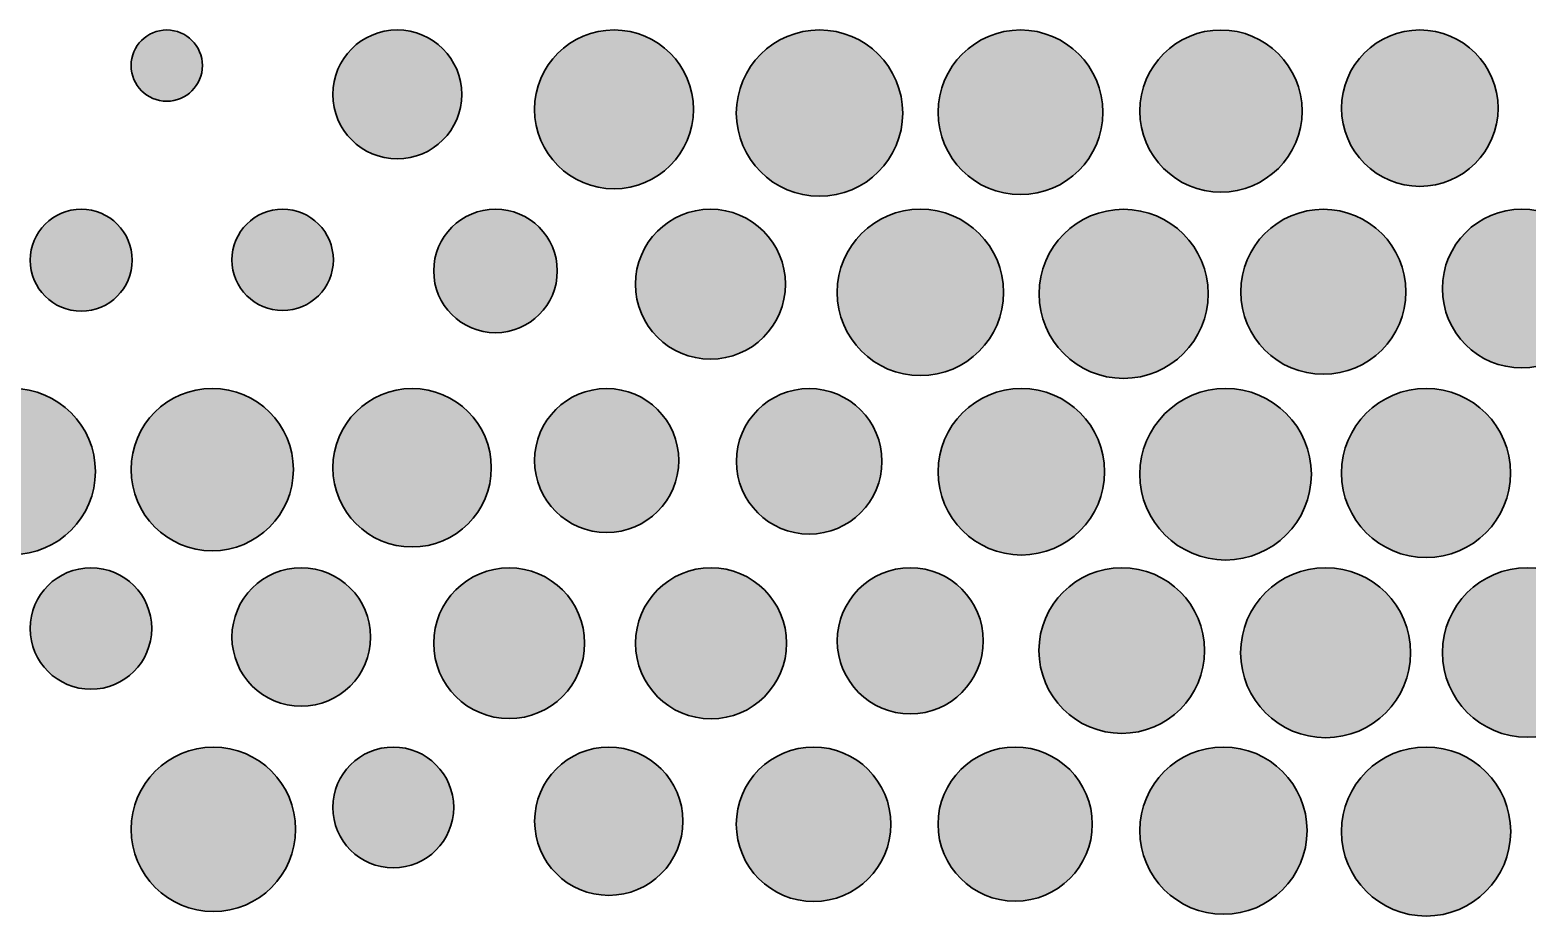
# Model space of a CAD drawing. Header units: inches. Extents: x 4.8 to 30.4, y 5.4 to 29.6.
# Drawn here: x 20.955 to 25.667, y 20.608 to 23.398 of the extents above; entities that cross this region are included whole.
import ezdxf

# ---------------------------------------------------------------- set-up
doc = ezdxf.new("R2010")
doc.units = ezdxf.units.IN
doc.header["$MEASUREMENT"] = 0
doc.layers.add('Layer 1', color=7, linetype='Continuous')

msp = doc.modelspace()

# ---------------------------------------------------------------- hatches: boundary and pattern name
at = {"layer": 'Layer 1'}
h = msp.add_hatch(color=7, dxfattribs=at)
h.dxf.hatch_style = 2
edge = h.paths.add_edge_path()
edge.add_spline(control_points=[(21.3858, 23.3979), (21.4479, 23.3979), (21.4982, 23.3477), (21.4982, 23.2857), (21.4982, 23.2236), (21.4479, 23.1734), (21.3858, 23.1734), (21.3238, 23.1734), (21.2736, 23.2236), (21.2736, 23.2857), (21.2736, 23.3477), (21.3238, 23.3979), (21.3858, 23.3979)], knot_values=[0, 0, 0, 0, 1, 1, 1, 2, 2, 2, 3, 3, 3, 4, 4, 4, 4], degree=3, periodic=1)
h = msp.add_hatch(color=7, dxfattribs=at)
h.dxf.hatch_style = 2
edge = h.paths.add_edge_path()
edge.add_spline(control_points=[(22.1115, 23.3979), (22.2236, 23.3979), (22.3144, 23.307), (22.3144, 23.195), (22.3144, 23.0829), (22.2236, 22.9921), (22.1115, 22.9921), (21.9995, 22.9921), (21.9087, 23.0829), (21.9087, 23.195), (21.9087, 23.307), (21.9995, 23.3979), (22.1115, 23.3979)], knot_values=[0, 0, 0, 0, 1, 1, 1, 2, 2, 2, 3, 3, 3, 4, 4, 4, 4], degree=3, periodic=1)
h = msp.add_hatch(color=7, dxfattribs=at)
h.dxf.hatch_style = 2
edge = h.paths.add_edge_path()
edge.add_spline(control_points=[(22.7938, 23.3979), (22.932, 23.3979), (23.044, 23.2859), (23.044, 23.1477), (23.044, 23.0095), (22.932, 22.8975), (22.7938, 22.8975), (22.6556, 22.8975), (22.5436, 23.0095), (22.5436, 23.1477), (22.5436, 23.2859), (22.6556, 23.3979), (22.7938, 23.3979)], knot_values=[0, 0, 0, 0, 1, 1, 1, 2, 2, 2, 3, 3, 3, 4, 4, 4, 4], degree=3, periodic=1)
h = msp.add_hatch(color=7, dxfattribs=at)
h.dxf.hatch_style = 2
edge = h.paths.add_edge_path()
edge.add_spline(control_points=[(23.4404, 23.3979), (23.5851, 23.3979), (23.7023, 23.2807), (23.7023, 23.1361), (23.7023, 22.9915), (23.5851, 22.8743), (23.4404, 22.8743), (23.2959, 22.8743), (23.1786, 22.9915), (23.1786, 23.1361), (23.1786, 23.2807), (23.2959, 23.3979), (23.4404, 23.3979)], knot_values=[0, 0, 0, 0, 1, 1, 1, 2, 2, 2, 3, 3, 3, 4, 4, 4, 4], degree=3, periodic=1)
h = msp.add_hatch(color=7, dxfattribs=at)
h.dxf.hatch_style = 2
edge = h.paths.add_edge_path()
edge.add_spline(control_points=[(24.0729, 23.3978), (24.2161, 23.3978), (24.3322, 23.2817), (24.3322, 23.1386), (24.3322, 22.9954), (24.2161, 22.8793), (24.0729, 22.8793), (23.9298, 22.8793), (23.8137, 22.9954), (23.8137, 23.1386), (23.8137, 23.2817), (23.9298, 23.3978), (24.0729, 23.3978)], knot_values=[0, 0, 0, 0, 1, 1, 1, 2, 2, 2, 3, 3, 3, 4, 4, 4, 4], degree=3, periodic=1)
h = msp.add_hatch(color=7, dxfattribs=at)
h.dxf.hatch_style = 2
edge = h.paths.add_edge_path()
edge.add_spline(control_points=[(24.7041, 23.3977), (24.8451, 23.3977), (24.9594, 23.2834), (24.9594, 23.1424), (24.9594, 23.0014), (24.8451, 22.8871), (24.7041, 22.8871), (24.5631, 22.8871), (24.4488, 23.0014), (24.4488, 23.1424), (24.4488, 23.2834), (24.5631, 23.3977), (24.7041, 23.3977)], knot_values=[0, 0, 0, 0, 1, 1, 1, 2, 2, 2, 3, 3, 3, 4, 4, 4, 4], degree=3, periodic=1)
h = msp.add_hatch(color=7, dxfattribs=at)
h.dxf.hatch_style = 2
edge = h.paths.add_edge_path()
edge.add_spline(control_points=[(25.3299, 23.3979), (25.4659, 23.3979), (25.5763, 23.2876), (25.5763, 23.1516), (25.5763, 23.0156), (25.4659, 22.9053), (25.3299, 22.9053), (25.1939, 22.9053), (25.0836, 23.0156), (25.0836, 23.1516), (25.0836, 23.2876), (25.1939, 23.3979), (25.3299, 23.3979)], knot_values=[0, 0, 0, 0, 1, 1, 1, 2, 2, 2, 3, 3, 3, 4, 4, 4, 4], degree=3, periodic=1)
h = msp.add_hatch(color=7, dxfattribs=at)
h.dxf.hatch_style = 2
edge = h.paths.add_edge_path()
edge.add_spline(control_points=[(21.1167, 22.8334), (21.2054, 22.8334), (21.2773, 22.7616), (21.2773, 22.6729), (21.2773, 22.5842), (21.2054, 22.5123), (21.1167, 22.5123), (21.028, 22.5123), (20.9562, 22.5842), (20.9562, 22.6729), (20.9562, 22.7616), (21.028, 22.8334), (21.1167, 22.8334)], knot_values=[0, 0, 0, 0, 1, 1, 1, 2, 2, 2, 3, 3, 3, 4, 4, 4, 4], degree=3, periodic=1)
h = msp.add_hatch(color=7, dxfattribs=at)
h.dxf.hatch_style = 2
edge = h.paths.add_edge_path()
edge.add_spline(control_points=[(21.7507, 22.8335), (21.8388, 22.8335), (21.9103, 22.7621), (21.9103, 22.6739), (21.9103, 22.5858), (21.8388, 22.5144), (21.7507, 22.5144), (21.6625, 22.5144), (21.591, 22.5858), (21.591, 22.6739), (21.591, 22.7621), (21.6625, 22.8335), (21.7507, 22.8335)], knot_values=[0, 0, 0, 0, 1, 1, 1, 2, 2, 2, 3, 3, 3, 4, 4, 4, 4], degree=3, periodic=1)
h = msp.add_hatch(color=7, dxfattribs=at)
h.dxf.hatch_style = 2
edge = h.paths.add_edge_path()
edge.add_spline(control_points=[(22.4205, 22.8335), (22.528, 22.8335), (22.6151, 22.7464), (22.6151, 22.639), (22.6151, 22.5316), (22.528, 22.4446), (22.4205, 22.4446), (22.3132, 22.4446), (22.2261, 22.5316), (22.2261, 22.639), (22.2261, 22.7464), (22.3132, 22.8335), (22.4205, 22.8335)], knot_values=[0, 0, 0, 0, 1, 1, 1, 2, 2, 2, 3, 3, 3, 4, 4, 4, 4], degree=3, periodic=1)
h = msp.add_hatch(color=7, dxfattribs=at)
h.dxf.hatch_style = 2
edge = h.paths.add_edge_path()
edge.add_spline(control_points=[(23.0972, 22.8333), (23.2275, 22.8333), (23.3331, 22.7277), (23.3331, 22.5974), (23.3331, 22.4671), (23.2275, 22.3614), (23.0972, 22.3614), (22.9669, 22.3614), (22.8612, 22.4671), (22.8612, 22.5974), (22.8612, 22.7277), (22.9669, 22.8333), (23.0972, 22.8333)], knot_values=[0, 0, 0, 0, 1, 1, 1, 2, 2, 2, 3, 3, 3, 4, 4, 4, 4], degree=3, periodic=1)
h = msp.add_hatch(color=7, dxfattribs=at)
h.dxf.hatch_style = 2
edge = h.paths.add_edge_path()
edge.add_spline(control_points=[(23.7579, 22.8335), (23.9026, 22.8335), (24.0198, 22.7163), (24.0198, 22.5716), (24.0198, 22.427), (23.9026, 22.3098), (23.7579, 22.3098), (23.6133, 22.3098), (23.496, 22.427), (23.496, 22.5716), (23.496, 22.7163), (23.6133, 22.8335), (23.7579, 22.8335)], knot_values=[0, 0, 0, 0, 1, 1, 1, 2, 2, 2, 3, 3, 3, 4, 4, 4, 4], degree=3, periodic=1)
h = msp.add_hatch(color=7, dxfattribs=at)
h.dxf.hatch_style = 2
edge = h.paths.add_edge_path()
edge.add_spline(control_points=[(24.3975, 22.8332), (24.5446, 22.8332), (24.6637, 22.714), (24.6637, 22.567), (24.6637, 22.42), (24.5446, 22.3008), (24.3975, 22.3008), (24.2505, 22.3008), (24.1314, 22.42), (24.1314, 22.567), (24.1314, 22.714), (24.2505, 22.8332), (24.3975, 22.8332)], knot_values=[0, 0, 0, 0, 1, 1, 1, 2, 2, 2, 3, 3, 3, 4, 4, 4, 4], degree=3, periodic=1)
h = msp.add_hatch(color=7, dxfattribs=at)
h.dxf.hatch_style = 2
edge = h.paths.add_edge_path()
edge.add_spline(control_points=[(25.0262, 22.8332), (25.1697, 22.8332), (25.286, 22.7169), (25.286, 22.5734), (25.286, 22.4299), (25.1697, 22.3136), (25.0262, 22.3136), (24.8827, 22.3136), (24.7664, 22.4299), (24.7664, 22.5734), (24.7664, 22.7169), (24.8827, 22.8332), (25.0262, 22.8332)], knot_values=[0, 0, 0, 0, 1, 1, 1, 2, 2, 2, 3, 3, 3, 4, 4, 4, 4], degree=3, periodic=1)
h = msp.add_hatch(color=7, dxfattribs=at)
h.dxf.hatch_style = 2
edge = h.paths.add_edge_path()
edge.add_spline(control_points=[(25.6509, 22.8335), (25.789, 22.8335), (25.9008, 22.7216), (25.9008, 22.5836), (25.9008, 22.4456), (25.789, 22.3338), (25.6509, 22.3338), (25.513, 22.3338), (25.4011, 22.4456), (25.4011, 22.5836), (25.4011, 22.7216), (25.513, 22.8335), (25.6509, 22.8335)], knot_values=[0, 0, 0, 0, 1, 1, 1, 2, 2, 2, 3, 3, 3, 4, 4, 4, 4], degree=3, periodic=1)
h = msp.add_hatch(color=7, dxfattribs=at)
h.dxf.hatch_style = 2
edge = h.paths.add_edge_path()
edge.add_spline(control_points=[(20.9001, 22.2688), (21.0444, 22.2688), (21.1614, 22.1518), (21.1614, 22.0075), (21.1614, 21.8632), (21.0444, 21.7463), (20.9001, 21.7463), (20.7558, 21.7463), (20.6388, 21.8632), (20.6388, 22.0075), (20.6388, 22.1518), (20.7558, 22.2688), (20.9001, 22.2688)], knot_values=[0, 0, 0, 0, 1, 1, 1, 2, 2, 2, 3, 3, 3, 4, 4, 4, 4], degree=3, periodic=1)
h = msp.add_hatch(color=7, dxfattribs=at)
h.dxf.hatch_style = 2
edge = h.paths.add_edge_path()
edge.add_spline(control_points=[(21.5291, 22.2691), (21.6702, 22.2691), (21.7846, 22.1547), (21.7846, 22.0136), (21.7846, 21.8724), (21.6702, 21.758), (21.5291, 21.758), (21.388, 21.758), (21.2736, 21.8724), (21.2736, 22.0136), (21.2736, 22.1547), (21.388, 22.2691), (21.5291, 22.2691)], knot_values=[0, 0, 0, 0, 1, 1, 1, 2, 2, 2, 3, 3, 3, 4, 4, 4, 4], degree=3, periodic=1)
h = msp.add_hatch(color=7, dxfattribs=at)
h.dxf.hatch_style = 2
edge = h.paths.add_edge_path()
edge.add_spline(control_points=[(22.1581, 22.269), (22.2958, 22.269), (22.4075, 22.1573), (22.4075, 22.0196), (22.4075, 21.8818), (22.2958, 21.7701), (22.1581, 21.7701), (22.0204, 21.7701), (21.9087, 21.8818), (21.9087, 22.0196), (21.9087, 22.1573), (22.0204, 22.269), (22.1581, 22.269)], knot_values=[0, 0, 0, 0, 1, 1, 1, 2, 2, 2, 3, 3, 3, 4, 4, 4, 4], degree=3, periodic=1)
h = msp.add_hatch(color=7, dxfattribs=at)
h.dxf.hatch_style = 2
edge = h.paths.add_edge_path()
edge.add_spline(control_points=[(22.7705, 22.2688), (22.8958, 22.2688), (22.9973, 22.1673), (22.9973, 22.0421), (22.9973, 21.9169), (22.8958, 21.8154), (22.7705, 21.8154), (22.6453, 21.8154), (22.5438, 21.9169), (22.5438, 22.0421), (22.5438, 22.1673), (22.6453, 22.2688), (22.7705, 22.2688)], knot_values=[0, 0, 0, 0, 1, 1, 1, 2, 2, 2, 3, 3, 3, 4, 4, 4, 4], degree=3, periodic=1)
h = msp.add_hatch(color=7, dxfattribs=at)
h.dxf.hatch_style = 2
edge = h.paths.add_edge_path()
edge.add_spline(control_points=[(23.408, 22.2688), (23.5345, 22.2688), (23.6371, 22.1662), (23.6371, 22.0396), (23.6371, 21.9131), (23.5345, 21.8105), (23.408, 21.8105), (23.2814, 21.8105), (23.1788, 21.9131), (23.1788, 22.0396), (23.1788, 22.1662), (23.2814, 22.2688), (23.408, 22.2688)], knot_values=[0, 0, 0, 0, 1, 1, 1, 2, 2, 2, 3, 3, 3, 4, 4, 4, 4], degree=3, periodic=1)
h = msp.add_hatch(color=7, dxfattribs=at)
h.dxf.hatch_style = 2
edge = h.paths.add_edge_path()
edge.add_spline(control_points=[(24.0758, 22.2689), (24.2205, 22.2689), (24.3379, 22.1516), (24.3379, 22.0068), (24.3379, 21.8621), (24.2205, 21.7447), (24.0758, 21.7447), (23.9311, 21.7447), (23.8137, 21.8621), (23.8137, 22.0068), (23.8137, 22.1516), (23.9311, 22.2689), (24.0758, 22.2689)], knot_values=[0, 0, 0, 0, 1, 1, 1, 2, 2, 2, 3, 3, 3, 4, 4, 4, 4], degree=3, periodic=1)
h = msp.add_hatch(color=7, dxfattribs=at)
h.dxf.hatch_style = 2
edge = h.paths.add_edge_path()
edge.add_spline(control_points=[(24.7186, 22.2691), (24.8677, 22.2691), (24.9886, 22.1482), (24.9886, 21.9991), (24.9886, 21.8499), (24.8677, 21.729), (24.7186, 21.729), (24.5695, 21.729), (24.4485, 21.8499), (24.4485, 21.9991), (24.4485, 22.1482), (24.5695, 22.2691), (24.7186, 22.2691)], knot_values=[0, 0, 0, 0, 1, 1, 1, 2, 2, 2, 3, 3, 3, 4, 4, 4, 4], degree=3, periodic=1)
h = msp.add_hatch(color=7, dxfattribs=at)
h.dxf.hatch_style = 2
edge = h.paths.add_edge_path()
edge.add_spline(control_points=[(25.3497, 22.2691), (25.4967, 22.2691), (25.6158, 22.1499), (25.6158, 22.0029), (25.6158, 21.856), (25.4967, 21.7368), (25.3497, 21.7368), (25.2027, 21.7368), (25.0835, 21.856), (25.0835, 22.0029), (25.0835, 22.1499), (25.2027, 22.2691), (25.3497, 22.2691)], knot_values=[0, 0, 0, 0, 1, 1, 1, 2, 2, 2, 3, 3, 3, 4, 4, 4, 4], degree=3, periodic=1)
h = msp.add_hatch(color=7, dxfattribs=at)
h.dxf.hatch_style = 2
edge = h.paths.add_edge_path()
edge.add_spline(control_points=[(21.1474, 21.7045), (21.253, 21.7045), (21.3386, 21.6189), (21.3386, 21.5133), (21.3386, 21.4077), (21.253, 21.3221), (21.1474, 21.3221), (21.0418, 21.3221), (20.9562, 21.4077), (20.9562, 21.5133), (20.9562, 21.6189), (21.0418, 21.7045), (21.1474, 21.7045)], knot_values=[0, 0, 0, 0, 1, 1, 1, 2, 2, 2, 3, 3, 3, 4, 4, 4, 4], degree=3, periodic=1)
h = msp.add_hatch(color=7, dxfattribs=at)
h.dxf.hatch_style = 2
edge = h.paths.add_edge_path()
edge.add_spline(control_points=[(21.8092, 21.7046), (21.9297, 21.7046), (22.0273, 21.607), (22.0273, 21.4865), (22.0273, 21.366), (21.9297, 21.2683), (21.8092, 21.2683), (21.6887, 21.2683), (21.5911, 21.366), (21.5911, 21.4865), (21.5911, 21.607), (21.6887, 21.7046), (21.8092, 21.7046)], knot_values=[0, 0, 0, 0, 1, 1, 1, 2, 2, 2, 3, 3, 3, 4, 4, 4, 4], degree=3, periodic=1)
h = msp.add_hatch(color=7, dxfattribs=at)
h.dxf.hatch_style = 2
edge = h.paths.add_edge_path()
edge.add_spline(control_points=[(22.4636, 21.7044), (22.5947, 21.7044), (22.701, 21.5981), (22.701, 21.4671), (22.701, 21.336), (22.5947, 21.2298), (22.4636, 21.2298), (22.3326, 21.2298), (22.2262, 21.336), (22.2262, 21.4671), (22.2262, 21.5981), (22.3326, 21.7044), (22.4636, 21.7044)], knot_values=[0, 0, 0, 0, 1, 1, 1, 2, 2, 2, 3, 3, 3, 4, 4, 4, 4], degree=3, periodic=1)
h = msp.add_hatch(color=7, dxfattribs=at)
h.dxf.hatch_style = 2
edge = h.paths.add_edge_path()
edge.add_spline(control_points=[(23.099, 21.7045), (23.2303, 21.7045), (23.3367, 21.598), (23.3367, 21.4668), (23.3367, 21.3354), (23.2303, 21.229), (23.099, 21.229), (22.9676, 21.229), (22.8612, 21.3354), (22.8612, 21.4668), (22.8612, 21.598), (22.9676, 21.7045), (23.099, 21.7045)], knot_values=[0, 0, 0, 0, 1, 1, 1, 2, 2, 2, 3, 3, 3, 4, 4, 4, 4], degree=3, periodic=1)
h = msp.add_hatch(color=7, dxfattribs=at)
h.dxf.hatch_style = 2
edge = h.paths.add_edge_path()
edge.add_spline(control_points=[(23.7262, 21.7044), (23.8532, 21.7044), (23.9561, 21.6015), (23.9561, 21.4745), (23.9561, 21.3475), (23.8532, 21.2446), (23.7262, 21.2446), (23.5992, 21.2446), (23.4963, 21.3475), (23.4963, 21.4745), (23.4963, 21.6015), (23.5992, 21.7044), (23.7262, 21.7044)], knot_values=[0, 0, 0, 0, 1, 1, 1, 2, 2, 2, 3, 3, 3, 4, 4, 4, 4], degree=3, periodic=1)
h = msp.add_hatch(color=7, dxfattribs=at)
h.dxf.hatch_style = 2
edge = h.paths.add_edge_path()
edge.add_spline(control_points=[(24.3919, 21.7045), (24.5359, 21.7045), (24.6526, 21.5878), (24.6526, 21.4438), (24.6526, 21.2998), (24.5359, 21.1831), (24.3919, 21.1831), (24.2479, 21.1831), (24.1312, 21.2998), (24.1312, 21.4438), (24.1312, 21.5878), (24.2479, 21.7045), (24.3919, 21.7045)], knot_values=[0, 0, 0, 0, 1, 1, 1, 2, 2, 2, 3, 3, 3, 4, 4, 4, 4], degree=3, periodic=1)
h = msp.add_hatch(color=7, dxfattribs=at)
h.dxf.hatch_style = 2
edge = h.paths.add_edge_path()
edge.add_spline(control_points=[(25.0336, 21.7047), (25.1814, 21.7047), (25.3011, 21.5849), (25.3011, 21.4371), (25.3011, 21.2893), (25.1814, 21.1695), (25.0336, 21.1695), (24.8859, 21.1695), (24.766, 21.2893), (24.766, 21.4371), (24.766, 21.5849), (24.8859, 21.7047), (25.0336, 21.7047)], knot_values=[0, 0, 0, 0, 1, 1, 1, 2, 2, 2, 3, 3, 3, 4, 4, 4, 4], degree=3, periodic=1)
h = msp.add_hatch(color=7, dxfattribs=at)
h.dxf.hatch_style = 2
edge = h.paths.add_edge_path()
edge.add_spline(control_points=[(25.6679, 21.7045), (25.8152, 21.7045), (25.9346, 21.5851), (25.9346, 21.4378), (25.9346, 21.2905), (25.8152, 21.1711), (25.6679, 21.1711), (25.5206, 21.1711), (25.4012, 21.2905), (25.4012, 21.4378), (25.4012, 21.5851), (25.5206, 21.7045), (25.6679, 21.7045)], knot_values=[0, 0, 0, 0, 1, 1, 1, 2, 2, 2, 3, 3, 3, 4, 4, 4, 4], degree=3, periodic=1)
h = msp.add_hatch(color=7, dxfattribs=at)
h.dxf.hatch_style = 2
edge = h.paths.add_edge_path()
edge.add_spline(control_points=[(21.5326, 21.1399), (21.6756, 21.1399), (21.7915, 21.0241), (21.7915, 20.8811), (21.7915, 20.7382), (21.6756, 20.6223), (21.5326, 20.6223), (21.3897, 20.6223), (21.2738, 20.7382), (21.2738, 20.8811), (21.2738, 21.0241), (21.3897, 21.1399), (21.5326, 21.1399)], knot_values=[0, 0, 0, 0, 1, 1, 1, 2, 2, 2, 3, 3, 3, 4, 4, 4, 4], degree=3, periodic=1)
h = msp.add_hatch(color=7, dxfattribs=at)
h.dxf.hatch_style = 2
edge = h.paths.add_edge_path()
edge.add_spline(control_points=[(22.0988, 21.1401), (22.2038, 21.1401), (22.289, 21.055), (22.289, 20.9499), (22.289, 20.8449), (22.2038, 20.7597), (22.0988, 20.7597), (21.9938, 20.7597), (21.9087, 20.8449), (21.9087, 20.9499), (21.9087, 21.055), (21.9938, 21.1401), (22.0988, 21.1401)], knot_values=[0, 0, 0, 0, 1, 1, 1, 2, 2, 2, 3, 3, 3, 4, 4, 4, 4], degree=3, periodic=1)
h = msp.add_hatch(color=7, dxfattribs=at)
h.dxf.hatch_style = 2
edge = h.paths.add_edge_path()
edge.add_spline(control_points=[(22.7772, 21.1399), (22.9062, 21.1399), (23.0106, 21.0354), (23.0106, 20.9065), (23.0106, 20.7776), (22.9062, 20.6731), (22.7772, 20.6731), (22.6483, 20.6731), (22.5438, 20.7776), (22.5438, 20.9065), (22.5438, 21.0354), (22.6483, 21.1399), (22.7772, 21.1399)], knot_values=[0, 0, 0, 0, 1, 1, 1, 2, 2, 2, 3, 3, 3, 4, 4, 4, 4], degree=3, periodic=1)
h = msp.add_hatch(color=7, dxfattribs=at)
h.dxf.hatch_style = 2
edge = h.paths.add_edge_path()
edge.add_spline(control_points=[(23.4218, 21.1402), (23.556, 21.1402), (23.6649, 21.0313), (23.6649, 20.897), (23.6649, 20.7627), (23.556, 20.6538), (23.4218, 20.6538), (23.2875, 20.6538), (23.1786, 20.7627), (23.1786, 20.897), (23.1786, 21.0313), (23.2875, 21.1402), (23.4218, 21.1402)], knot_values=[0, 0, 0, 0, 1, 1, 1, 2, 2, 2, 3, 3, 3, 4, 4, 4, 4], degree=3, periodic=1)
h = msp.add_hatch(color=7, dxfattribs=at)
h.dxf.hatch_style = 2
edge = h.paths.add_edge_path()
edge.add_spline(control_points=[(24.0564, 21.14), (24.1904, 21.14), (24.2991, 21.0314), (24.2991, 20.8973), (24.2991, 20.7633), (24.1904, 20.6547), (24.0564, 20.6547), (23.9224, 20.6547), (23.8137, 20.7633), (23.8137, 20.8973), (23.8137, 21.0314), (23.9224, 21.14), (24.0564, 21.14)], knot_values=[0, 0, 0, 0, 1, 1, 1, 2, 2, 2, 3, 3, 3, 4, 4, 4, 4], degree=3, periodic=1)
h = msp.add_hatch(color=7, dxfattribs=at)
h.dxf.hatch_style = 2
edge = h.paths.add_edge_path()
edge.add_spline(control_points=[(24.7119, 21.1401), (24.8573, 21.1401), (24.9751, 21.0223), (24.9751, 20.8769), (24.9751, 20.7315), (24.8573, 20.6136), (24.7119, 20.6136), (24.5665, 20.6136), (24.4486, 20.7315), (24.4486, 20.8769), (24.4486, 21.0223), (24.5665, 21.1401), (24.7119, 21.1401)], knot_values=[0, 0, 0, 0, 1, 1, 1, 2, 2, 2, 3, 3, 3, 4, 4, 4, 4], degree=3, periodic=1)
h = msp.add_hatch(color=7, dxfattribs=at)
h.dxf.hatch_style = 2
edge = h.paths.add_edge_path()
edge.add_spline(control_points=[(25.3497, 21.1402), (25.4967, 21.1402), (25.6159, 21.0211), (25.6159, 20.8741), (25.6159, 20.7271), (25.4967, 20.6079), (25.3497, 20.6079), (25.2027, 20.6079), (25.0835, 20.7271), (25.0835, 20.8741), (25.0835, 21.0211), (25.2027, 21.1402), (25.3497, 21.1402)], knot_values=[0, 0, 0, 0, 1, 1, 1, 2, 2, 2, 3, 3, 3, 4, 4, 4, 4], degree=3, periodic=1)

# ---------------------------------------------------------------- linework, layer by layer
at = {"layer": 'Layer 1', "color": 7, "lineweight": 35}
for points in [[(21.3858, 23.3979), (21.4479, 23.3979), (21.4982, 23.3477), (21.4982, 23.2857), (21.4982, 23.2236), (21.4479, 23.1734), (21.3858, 23.1734), (21.3238, 23.1734), (21.2736, 23.2236), (21.2736, 23.2857), (21.2736, 23.3477), (21.3238, 23.3979), (21.3858, 23.3979)], [(22.1115, 23.3979), (22.2236, 23.3979), (22.3144, 23.307), (22.3144, 23.195), (22.3144, 23.0829), (22.2236, 22.9921), (22.1115, 22.9921), (21.9995, 22.9921), (21.9087, 23.0829), (21.9087, 23.195), (21.9087, 23.307), (21.9995, 23.3979), (22.1115, 23.3979)], [(22.7938, 23.3979), (22.932, 23.3979), (23.044, 23.2859), (23.044, 23.1477), (23.044, 23.0095), (22.932, 22.8975), (22.7938, 22.8975), (22.6556, 22.8975), (22.5436, 23.0095), (22.5436, 23.1477), (22.5436, 23.2859), (22.6556, 23.3979), (22.7938, 23.3979)], [(23.4404, 23.3979), (23.5851, 23.3979), (23.7023, 23.2807), (23.7023, 23.1361), (23.7023, 22.9915), (23.5851, 22.8743), (23.4404, 22.8743), (23.2959, 22.8743), (23.1786, 22.9915), (23.1786, 23.1361), (23.1786, 23.2807), (23.2959, 23.3979), (23.4404, 23.3979)], [(24.0729, 23.3978), (24.2161, 23.3978), (24.3322, 23.2817), (24.3322, 23.1386), (24.3322, 22.9954), (24.2161, 22.8793), (24.0729, 22.8793), (23.9298, 22.8793), (23.8137, 22.9954), (23.8137, 23.1386), (23.8137, 23.2817), (23.9298, 23.3978), (24.0729, 23.3978)], [(24.7041, 23.3977), (24.8451, 23.3977), (24.9594, 23.2834), (24.9594, 23.1424), (24.9594, 23.0014), (24.8451, 22.8871), (24.7041, 22.8871), (24.5631, 22.8871), (24.4488, 23.0014), (24.4488, 23.1424), (24.4488, 23.2834), (24.5631, 23.3977), (24.7041, 23.3977)], [(25.3299, 23.3979), (25.4659, 23.3979), (25.5763, 23.2876), (25.5763, 23.1516), (25.5763, 23.0156), (25.4659, 22.9053), (25.3299, 22.9053), (25.1939, 22.9053), (25.0836, 23.0156), (25.0836, 23.1516), (25.0836, 23.2876), (25.1939, 23.3979), (25.3299, 23.3979)], [(21.1167, 22.8334), (21.2054, 22.8334), (21.2773, 22.7616), (21.2773, 22.6729), (21.2773, 22.5842), (21.2054, 22.5123), (21.1167, 22.5123), (21.028, 22.5123), (20.9562, 22.5842), (20.9562, 22.6729), (20.9562, 22.7616), (21.028, 22.8334), (21.1167, 22.8334)], [(21.7507, 22.8335), (21.8388, 22.8335), (21.9103, 22.7621), (21.9103, 22.6739), (21.9103, 22.5858), (21.8388, 22.5144), (21.7507, 22.5144), (21.6625, 22.5144), (21.591, 22.5858), (21.591, 22.6739), (21.591, 22.7621), (21.6625, 22.8335), (21.7507, 22.8335)], [(22.4205, 22.8335), (22.528, 22.8335), (22.6151, 22.7464), (22.6151, 22.639), (22.6151, 22.5316), (22.528, 22.4446), (22.4205, 22.4446), (22.3132, 22.4446), (22.2261, 22.5316), (22.2261, 22.639), (22.2261, 22.7464), (22.3132, 22.8335), (22.4205, 22.8335)], [(23.0972, 22.8333), (23.2275, 22.8333), (23.3331, 22.7277), (23.3331, 22.5974), (23.3331, 22.4671), (23.2275, 22.3614), (23.0972, 22.3614), (22.9669, 22.3614), (22.8612, 22.4671), (22.8612, 22.5974), (22.8612, 22.7277), (22.9669, 22.8333), (23.0972, 22.8333)], [(23.7579, 22.8335), (23.9026, 22.8335), (24.0198, 22.7163), (24.0198, 22.5716), (24.0198, 22.427), (23.9026, 22.3098), (23.7579, 22.3098), (23.6133, 22.3098), (23.496, 22.427), (23.496, 22.5716), (23.496, 22.7163), (23.6133, 22.8335), (23.7579, 22.8335)], [(24.3975, 22.8332), (24.5446, 22.8332), (24.6637, 22.714), (24.6637, 22.567), (24.6637, 22.42), (24.5446, 22.3008), (24.3975, 22.3008), (24.2505, 22.3008), (24.1314, 22.42), (24.1314, 22.567), (24.1314, 22.714), (24.2505, 22.8332), (24.3975, 22.8332)], [(25.0262, 22.8332), (25.1697, 22.8332), (25.286, 22.7169), (25.286, 22.5734), (25.286, 22.4299), (25.1697, 22.3136), (25.0262, 22.3136), (24.8827, 22.3136), (24.7664, 22.4299), (24.7664, 22.5734), (24.7664, 22.7169), (24.8827, 22.8332), (25.0262, 22.8332)], [(25.6509, 22.8335), (25.789, 22.8335), (25.9008, 22.7216), (25.9008, 22.5836), (25.9008, 22.4456), (25.789, 22.3338), (25.6509, 22.3338), (25.513, 22.3338), (25.4011, 22.4456), (25.4011, 22.5836), (25.4011, 22.7216), (25.513, 22.8335), (25.6509, 22.8335)], [(20.9001, 22.2688), (21.0444, 22.2688), (21.1614, 22.1518), (21.1614, 22.0075), (21.1614, 21.8632), (21.0444, 21.7463), (20.9001, 21.7463), (20.7558, 21.7463), (20.6388, 21.8632), (20.6388, 22.0075), (20.6388, 22.1518), (20.7558, 22.2688), (20.9001, 22.2688)], [(21.5291, 22.2691), (21.6702, 22.2691), (21.7846, 22.1547), (21.7846, 22.0136), (21.7846, 21.8724), (21.6702, 21.758), (21.5291, 21.758), (21.388, 21.758), (21.2736, 21.8724), (21.2736, 22.0136), (21.2736, 22.1547), (21.388, 22.2691), (21.5291, 22.2691)], [(22.1581, 22.269), (22.2958, 22.269), (22.4075, 22.1573), (22.4075, 22.0196), (22.4075, 21.8818), (22.2958, 21.7701), (22.1581, 21.7701), (22.0204, 21.7701), (21.9087, 21.8818), (21.9087, 22.0196), (21.9087, 22.1573), (22.0204, 22.269), (22.1581, 22.269)], [(22.7705, 22.2688), (22.8958, 22.2688), (22.9973, 22.1673), (22.9973, 22.0421), (22.9973, 21.9169), (22.8958, 21.8154), (22.7705, 21.8154), (22.6453, 21.8154), (22.5438, 21.9169), (22.5438, 22.0421), (22.5438, 22.1673), (22.6453, 22.2688), (22.7705, 22.2688)], [(23.408, 22.2688), (23.5345, 22.2688), (23.6371, 22.1662), (23.6371, 22.0396), (23.6371, 21.9131), (23.5345, 21.8105), (23.408, 21.8105), (23.2814, 21.8105), (23.1788, 21.9131), (23.1788, 22.0396), (23.1788, 22.1662), (23.2814, 22.2688), (23.408, 22.2688)], [(24.0758, 22.2689), (24.2205, 22.2689), (24.3379, 22.1516), (24.3379, 22.0068), (24.3379, 21.8621), (24.2205, 21.7447), (24.0758, 21.7447), (23.9311, 21.7447), (23.8137, 21.8621), (23.8137, 22.0068), (23.8137, 22.1516), (23.9311, 22.2689), (24.0758, 22.2689)], [(24.7186, 22.2691), (24.8677, 22.2691), (24.9886, 22.1482), (24.9886, 21.9991), (24.9886, 21.8499), (24.8677, 21.729), (24.7186, 21.729), (24.5695, 21.729), (24.4485, 21.8499), (24.4485, 21.9991), (24.4485, 22.1482), (24.5695, 22.2691), (24.7186, 22.2691)], [(25.3497, 22.2691), (25.4967, 22.2691), (25.6158, 22.1499), (25.6158, 22.0029), (25.6158, 21.856), (25.4967, 21.7368), (25.3497, 21.7368), (25.2027, 21.7368), (25.0835, 21.856), (25.0835, 22.0029), (25.0835, 22.1499), (25.2027, 22.2691), (25.3497, 22.2691)], [(21.1474, 21.7045), (21.253, 21.7045), (21.3386, 21.6189), (21.3386, 21.5133), (21.3386, 21.4077), (21.253, 21.3221), (21.1474, 21.3221), (21.0418, 21.3221), (20.9562, 21.4077), (20.9562, 21.5133), (20.9562, 21.6189), (21.0418, 21.7045), (21.1474, 21.7045)], [(21.8092, 21.7046), (21.9297, 21.7046), (22.0273, 21.607), (22.0273, 21.4865), (22.0273, 21.366), (21.9297, 21.2683), (21.8092, 21.2683), (21.6887, 21.2683), (21.5911, 21.366), (21.5911, 21.4865), (21.5911, 21.607), (21.6887, 21.7046), (21.8092, 21.7046)], [(22.4636, 21.7044), (22.5947, 21.7044), (22.701, 21.5981), (22.701, 21.4671), (22.701, 21.336), (22.5947, 21.2298), (22.4636, 21.2298), (22.3326, 21.2298), (22.2262, 21.336), (22.2262, 21.4671), (22.2262, 21.5981), (22.3326, 21.7044), (22.4636, 21.7044)], [(23.099, 21.7045), (23.2303, 21.7045), (23.3367, 21.598), (23.3367, 21.4668), (23.3367, 21.3354), (23.2303, 21.229), (23.099, 21.229), (22.9676, 21.229), (22.8612, 21.3354), (22.8612, 21.4668), (22.8612, 21.598), (22.9676, 21.7045), (23.099, 21.7045)], [(23.7262, 21.7044), (23.8532, 21.7044), (23.9561, 21.6015), (23.9561, 21.4745), (23.9561, 21.3475), (23.8532, 21.2446), (23.7262, 21.2446), (23.5992, 21.2446), (23.4963, 21.3475), (23.4963, 21.4745), (23.4963, 21.6015), (23.5992, 21.7044), (23.7262, 21.7044)], [(24.3919, 21.7045), (24.5359, 21.7045), (24.6526, 21.5878), (24.6526, 21.4438), (24.6526, 21.2998), (24.5359, 21.1831), (24.3919, 21.1831), (24.2479, 21.1831), (24.1312, 21.2998), (24.1312, 21.4438), (24.1312, 21.5878), (24.2479, 21.7045), (24.3919, 21.7045)], [(25.0336, 21.7047), (25.1814, 21.7047), (25.3011, 21.5849), (25.3011, 21.4371), (25.3011, 21.2893), (25.1814, 21.1695), (25.0336, 21.1695), (24.8859, 21.1695), (24.766, 21.2893), (24.766, 21.4371), (24.766, 21.5849), (24.8859, 21.7047), (25.0336, 21.7047)], [(25.6679, 21.7045), (25.8152, 21.7045), (25.9346, 21.5851), (25.9346, 21.4378), (25.9346, 21.2905), (25.8152, 21.1711), (25.6679, 21.1711), (25.5206, 21.1711), (25.4012, 21.2905), (25.4012, 21.4378), (25.4012, 21.5851), (25.5206, 21.7045), (25.6679, 21.7045)], [(21.5326, 21.1399), (21.6756, 21.1399), (21.7915, 21.0241), (21.7915, 20.8811), (21.7915, 20.7382), (21.6756, 20.6223), (21.5326, 20.6223), (21.3897, 20.6223), (21.2738, 20.7382), (21.2738, 20.8811), (21.2738, 21.0241), (21.3897, 21.1399), (21.5326, 21.1399)], [(22.0988, 21.1401), (22.2038, 21.1401), (22.289, 21.055), (22.289, 20.9499), (22.289, 20.8449), (22.2038, 20.7597), (22.0988, 20.7597), (21.9938, 20.7597), (21.9087, 20.8449), (21.9087, 20.9499), (21.9087, 21.055), (21.9938, 21.1401), (22.0988, 21.1401)], [(22.7772, 21.1399), (22.9062, 21.1399), (23.0106, 21.0354), (23.0106, 20.9065), (23.0106, 20.7776), (22.9062, 20.6731), (22.7772, 20.6731), (22.6483, 20.6731), (22.5438, 20.7776), (22.5438, 20.9065), (22.5438, 21.0354), (22.6483, 21.1399), (22.7772, 21.1399)], [(23.4218, 21.1402), (23.556, 21.1402), (23.6649, 21.0313), (23.6649, 20.897), (23.6649, 20.7627), (23.556, 20.6538), (23.4218, 20.6538), (23.2875, 20.6538), (23.1786, 20.7627), (23.1786, 20.897), (23.1786, 21.0313), (23.2875, 21.1402), (23.4218, 21.1402)], [(24.0564, 21.14), (24.1904, 21.14), (24.2991, 21.0314), (24.2991, 20.8973), (24.2991, 20.7633), (24.1904, 20.6547), (24.0564, 20.6547), (23.9224, 20.6547), (23.8137, 20.7633), (23.8137, 20.8973), (23.8137, 21.0314), (23.9224, 21.14), (24.0564, 21.14)], [(24.7119, 21.1401), (24.8573, 21.1401), (24.9751, 21.0223), (24.9751, 20.8769), (24.9751, 20.7315), (24.8573, 20.6136), (24.7119, 20.6136), (24.5665, 20.6136), (24.4486, 20.7315), (24.4486, 20.8769), (24.4486, 21.0223), (24.5665, 21.1401), (24.7119, 21.1401)], [(25.3497, 21.1402), (25.4967, 21.1402), (25.6159, 21.0211), (25.6159, 20.8741), (25.6159, 20.7271), (25.4967, 20.6079), (25.3497, 20.6079), (25.2027, 20.6079), (25.0835, 20.7271), (25.0835, 20.8741), (25.0835, 21.0211), (25.2027, 21.1402), (25.3497, 21.1402)]]:
    msp.add_open_spline(points, degree=3, knots=[0, 0, 0, 0, 1, 1, 1, 2, 2, 2, 3, 3, 3, 4, 4, 4, 4], dxfattribs=at)

doc.saveas('drawing.dxf')
